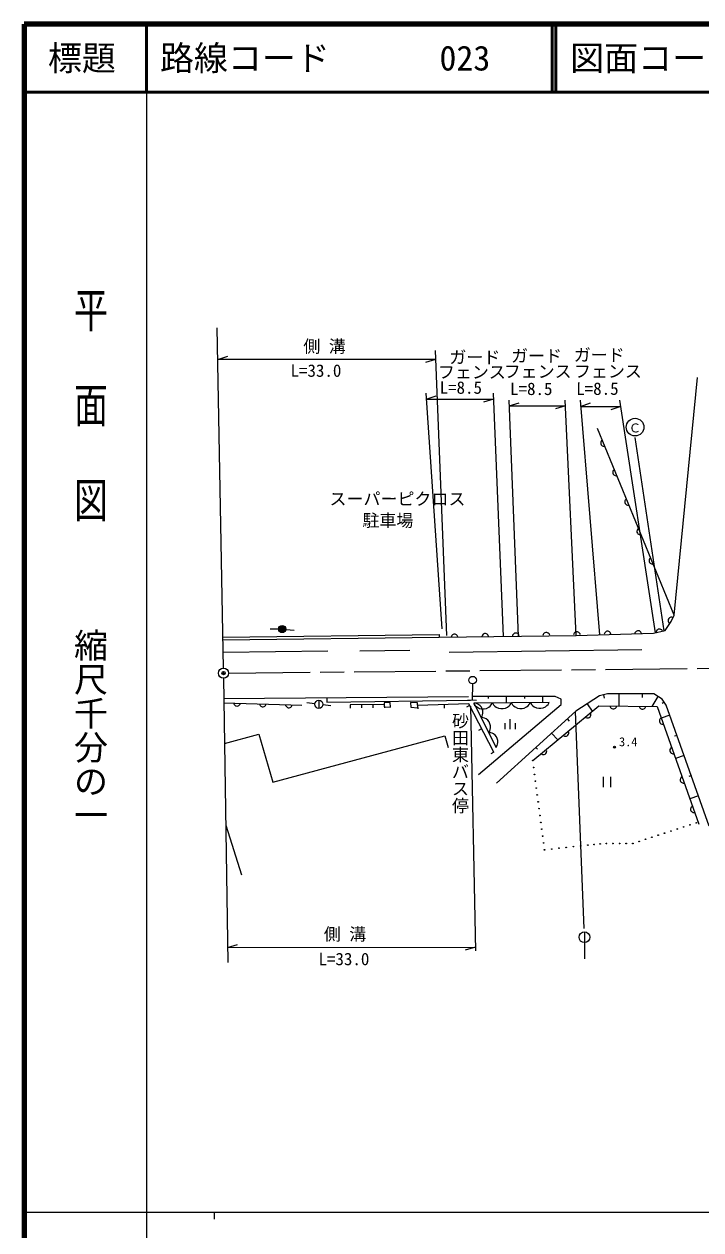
# Model space of a CAD drawing. Units: millimetres, scale not verified. Extents: x 40000 to 680000, y 20000 to 380000.
# Drawn here: x 40000 to 139626, y 202409 to 380000 of the extents above; entities that cross this region are included whole.
import ezdxf
from ezdxf.enums import TextEntityAlignment as Align

# ---------------------------------------------------------------- set-up
doc = ezdxf.new("R2010")
doc.units = ezdxf.units.MM
doc.header["$LTSCALE"] = 1000
doc.header["$PDMODE"] = 32
doc.header["$PDSIZE"] = 500
doc.linetypes.add('CHAIN', pattern=[18.5, 12, -1.5, 3.5, -1.5])
for name, color, linetype, lineweight in [('M-BGD', 7, 'Continuous', 25), ('M-BMK', 2, 'CHAIN', 13), ('M-BMK-OTRS', 5, 'Continuous', 25), ('M-STR-HTXT', 7, 'Continuous', 13), ('M-STR-STRC', 7, 'Continuous', 25), ('M-TTL', 2, 'Continuous', 140), ('M-TTL-BAND', 7, 'Continuous', 25), ('M-TTL-LINE', 7, 'Continuous', 50)]:
    doc.layers.add(name, color=color, linetype=linetype, lineweight=lineweight)
for name, color, linetype in [('M-BMK-HTXT', 7, 'Continuous'), ('M-BMK-SRVR', 3, 'Continuous'), ('M-OTRS', 6, 'Continuous'), ('M-TTL-TXT', 7, 'Continuous')]:
    doc.layers.add(name, color=color, linetype=linetype)
doc.styles.add('@ＭＳ ゴシック', font='')
doc.styles.add('@ＭＳ 明朝', font='')
doc.styles.add('ＭＳ ゴシック', font='')
doc.styles.get('@ＭＳ ゴシック').set_extended_font_data('@MS Gothic')
doc.styles.get('@ＭＳ 明朝').set_extended_font_data('@MS Mincho')
doc.styles.get('ＭＳ ゴシック').set_extended_font_data('MS Gothic')

# ---------------------------------------------------------------- blocks, each defined once
blk = doc.blocks.new('BUHIN95')
at = {"color": 3, "linetype": 'Continuous', "lineweight": 25}
for radius in [746, 22.5]:
    blk.add_circle((0, 0), radius, dxfattribs=at)

msp = doc.modelspace()

# ---------------------------------------------------------------- linework, layer by layer
at = {"layer": 'M-BGD'}
for p, q in [((135697, 292946), (139143, 327973)), ((135697, 292946), (124409, 320452)), ((124891, 318439), (124874, 318324)), ((124874, 318324), (124882, 318199)), ((124882, 318199), (124942, 318051)), ((124945, 318569), (124891, 318439)), ((124942, 318051), (125025, 317956)), ((125015, 318662), (124945, 318569)), ((125110, 318744), (125015, 318662)), ((125025, 317956), (125118, 317887)), ((125118, 317887), (125248, 317832)), ((125248, 317832), (125362, 317815)), ((125362, 317815), (125488, 317823)), ((126890, 314407), (126794, 314325)), ((126671, 314102), (126653, 313987)), ((126653, 313987), (126662, 313862)), ((126662, 313862), (126722, 313714)), ((126725, 314232), (126671, 314102)), ((126722, 313714), (126804, 313619)), ((126794, 314325), (126725, 314232)), ((126804, 313619), (126897, 313550)), ((126897, 313550), (127027, 313495)), ((127027, 313495), (127142, 313478)), ((127142, 313478), (127267, 313487)), ((128450, 309765), (128433, 309651)), ((128433, 309651), (128441, 309525)), ((128441, 309525), (128502, 309378)), ((128505, 309895), (128450, 309765)), ((128502, 309378), (128584, 309282)), ((128574, 309988), (128505, 309895)), ((128669, 310070), (128574, 309988)), ((128584, 309282), (128677, 309213)), ((128677, 309213), (128807, 309159)), ((128807, 309159), (128922, 309141)), ((128922, 309141), (129047, 309150)), ((130284, 305558), (130230, 305429)), ((130354, 305651), (130284, 305558)), ((130449, 305734), (130354, 305651)), ((130230, 305429), (130213, 305314)), ((130213, 305314), (130221, 305188)), ((130221, 305188), (130282, 305041)), ((130282, 305041), (130364, 304945)), ((130364, 304945), (130457, 304876)), ((130457, 304876), (130587, 304822)), ((130587, 304822), (130701, 304804)), ((130701, 304804), (130827, 304813)), ((132010, 301092), (131992, 300977)), ((131992, 300977), (132001, 300851)), ((132001, 300851), (132061, 300704)), ((132064, 301222), (132010, 301092)), ((132061, 300704), (132144, 300609)), ((132134, 301315), (132064, 301222)), ((132229, 301397), (132134, 301315)), ((132144, 300609), (132236, 300539)), ((132236, 300539), (132366, 300485)), ((132366, 300485), (132481, 300468)), ((132481, 300468), (132607, 300476)), ((134393, 290673), (135269, 292037)), ((134816, 292315), (134793, 292191)), ((134793, 292191), (134798, 292075)), ((134798, 292075), (134837, 291940)), ((134892, 292454), (134816, 292315)), ((134837, 291940), (134896, 291840)), ((134985, 292540), (134892, 292454)), ((134896, 291840), (134982, 291747)), ((135085, 292599), (134985, 292540)), ((135220, 292638), (135085, 292599)), ((135336, 292643), (135220, 292638)), ((135269, 292037), (135697, 292946)), ((135460, 292620), (135336, 292643)), ((69264, 289713), (101107, 290085)), ((69269, 289315), (101111, 289687)), ((77391, 290902), (76197, 290901)), ((78583, 290848), (79772, 290740)), ((101107, 290085), (101111, 289687)), ((101111, 289687), (121280, 289975)), ((102903, 289840), (102866, 289720)), ((102961, 289940), (102903, 289840)), ((103059, 290042), (102961, 289940)), ((103157, 290103), (103059, 290042)), ((103276, 290145), (103157, 290103)), ((103435, 290148), (103276, 290145)), ((103555, 290111), (103435, 290148)), ((103656, 290053), (103555, 290111)), ((103757, 289955), (103656, 290053)), ((103819, 289857), (103757, 289955)), ((103861, 289738), (103819, 289857)), ((107407, 289925), (107370, 289805)), ((107465, 290026), (107407, 289925)), ((107563, 290127), (107465, 290026)), ((107661, 290189), (107563, 290127)), ((107780, 290231), (107661, 290189)), ((107939, 290234), (107780, 290231)), ((108059, 290196), (107939, 290234)), ((108160, 290138), (108059, 290196)), ((108261, 290041), (108160, 290138)), ((108323, 289942), (108261, 290041)), ((108365, 289824), (108323, 289942)), ((111911, 290010), (111874, 289890)), ((111969, 290111), (111911, 290010)), ((112067, 290212), (111969, 290111)), ((112165, 290274), (112067, 290212)), ((112284, 290316), (112165, 290274)), ((112443, 290319), (112284, 290316)), ((112563, 290281), (112443, 290319)), ((112664, 290223), (112563, 290281)), ((112765, 290126), (112664, 290223)), ((112826, 290027), (112765, 290126)), ((112868, 289909), (112826, 290027)), ((116415, 290095), (116377, 289975)), ((116473, 290196), (116415, 290095)), ((116570, 290297), (116473, 290196)), ((116669, 290359), (116570, 290297)), ((116787, 290401), (116669, 290359)), ((116947, 290404), (116787, 290401)), ((117067, 290366), (116947, 290404)), ((117167, 290308), (117067, 290366)), ((117269, 290211), (117167, 290308)), ((117330, 290112), (117269, 290211)), ((117372, 289994), (117330, 290112)), ((120919, 290180), (120881, 290060)), ((120977, 290281), (120919, 290180)), ((121074, 290382), (120977, 290281)), ((121173, 290444), (121074, 290382)), ((121291, 290486), (121173, 290444)), ((121280, 289975), (132638, 290283)), ((121450, 290489), (121291, 290486)), ((121571, 290451), (121450, 290489)), ((121671, 290394), (121571, 290451)), ((121773, 290296), (121671, 290394)), ((121834, 290198), (121773, 290296)), ((121876, 290079), (121834, 290198)), ((125423, 290265), (125385, 290145)), ((125480, 290366), (125423, 290265)), ((125578, 290468), (125480, 290366)), ((125676, 290529), (125578, 290468)), ((125795, 290571), (125676, 290529)), ((125954, 290574), (125795, 290571)), ((126074, 290537), (125954, 290574)), ((126175, 290479), (126074, 290537)), ((126276, 290381), (126175, 290479)), ((126338, 290283), (126276, 290381)), ((126380, 290164), (126338, 290283)), ((129926, 290351), (129889, 290231)), ((129984, 290451), (129926, 290351)), ((130082, 290553), (129984, 290451)), ((130180, 290614), (130082, 290553)), ((130299, 290656), (130180, 290614)), ((130458, 290659), (130299, 290656)), ((130578, 290622), (130458, 290659)), ((130679, 290564), (130578, 290622)), ((130780, 290466), (130679, 290564)), ((130842, 290368), (130780, 290466)), ((130884, 290249), (130842, 290368)), ((132638, 290283), (134393, 290673)), ((133043, 290495), (133030, 290370)), ((133079, 290605), (133043, 290495)), ((133155, 290724), (133079, 290605)), ((133239, 290803), (133155, 290724)), ((133347, 290868), (133239, 290803)), ((133502, 290903), (133347, 290868)), ((133628, 290890), (133502, 290903)), ((133738, 290853), (133628, 290890)), ((133856, 290778), (133738, 290853)), ((133936, 290694), (133856, 290778)), ((134001, 290586), (133936, 290694)), ((89444, 287687), (96757, 287816)), ((102578, 287500), (130942, 287887)), ((69302, 287497), (84685, 287686)), ((106003, 282820), (105959, 280452)), ((105401, 280939), (69413, 280638)), ((84567, 280765), (84569, 280155)), ((118176, 280963), (106105, 280960)), ((108303, 280961), (108304, 280674)), ((110975, 280961), (110975, 280030)), ((113647, 280962), (113647, 280690)), ((116318, 280963), (116318, 280078)), ((119052, 280574), (118176, 280963)), ((124698, 281062), (121194, 278822)), ((125866, 281354), (124698, 281062)), ((125282, 281208), (125404, 280723)), ((132681, 281356), (125866, 281354)), ((127570, 281355), (127570, 279569)), ((130977, 281355), (130977, 280808)), ((133313, 280967), (132420, 279515)), ((133946, 280577), (132681, 281356)), ((69422, 280052), (80870, 279668)), ((70832, 280005), (70868, 279884)), ((70868, 279884), (70924, 279783)), ((70924, 279783), (71021, 279680)), ((71021, 279680), (71118, 279617)), ((71118, 279617), (71236, 279573)), ((71236, 279573), (71395, 279568)), ((71395, 279568), (71516, 279604)), ((71516, 279604), (71617, 279660)), ((71617, 279660), (71720, 279756)), ((71720, 279756), (71783, 279854)), ((71783, 279854), (71827, 279972)), ((74649, 279877), (74684, 279756)), ((74684, 279756), (74741, 279655)), ((74741, 279655), (74837, 279552)), ((74837, 279552), (74934, 279489)), ((74934, 279489), (75052, 279445)), ((75052, 279445), (75211, 279440)), ((75211, 279440), (75332, 279475)), ((75332, 279475), (75433, 279532)), ((75433, 279532), (75536, 279628)), ((75536, 279628), (75599, 279725)), ((75599, 279725), (75643, 279843)), ((78465, 279749), (78501, 279628)), ((78501, 279628), (78557, 279526)), ((78557, 279526), (78653, 279424)), ((78653, 279424), (78750, 279361)), ((78750, 279361), (78868, 279317)), ((78868, 279317), (79027, 279312)), ((79027, 279312), (79148, 279347)), ((79148, 279347), (79250, 279404)), ((79250, 279404), (79352, 279500)), ((79352, 279500), (79415, 279597)), ((79415, 279597), (79459, 279715)), ((82798, 279894), (81613, 280042)), ((83390, 280417), (83391, 279223)), ((83985, 279766), (85174, 279658)), ((84569, 280155), (105693, 280452)), ((93023, 279807), (87994, 279756)), ((87994, 279756), (87999, 279258)), ((89670, 279773), (89675, 279275)), ((91346, 279790), (91351, 279292)), ((93870, 280106), (93023, 280056)), ((93023, 280056), (93023, 279457)), ((93023, 279807), (93028, 279309)), ((93023, 279457), (93920, 279408)), ((93920, 279408), (93870, 280106)), ((96860, 280106), (96910, 279409)), ((97907, 280057), (96860, 280106)), ((96910, 279409), (97957, 279309)), ((97957, 279309), (97907, 280057)), ((105444, 279868), (97933, 279664)), ((97933, 279664), (97947, 279167)), ((101813, 279770), (101827, 279272)), ((105559, 279648), (105118, 279418)), ((105332, 280464), (106586, 280440)), ((109145, 272763), (105444, 279868)), ((106155, 279986), (106325, 279709)), ((117300, 280087), (106203, 279987)), ((106203, 279987), (109514, 273465)), ((106481, 279967), (106203, 279987)), ((106325, 279709), (106494, 279544)), ((106673, 279904), (106481, 279967)), ((106494, 279544), (106718, 279379)), ((106888, 279799), (106673, 279904)), ((106718, 279379), (107054, 279214)), ((106887, 269474), (119053, 279795)), ((107145, 279608), (106888, 279799)), ((107054, 279214), (107389, 279162)), ((107318, 279374), (107145, 279608)), ((107447, 279119), (107318, 279374)), ((107389, 279162), (107723, 279165)), ((107534, 278842), (107447, 279119)), ((107536, 278521), (107534, 278842)), ((107723, 279165), (108057, 279223)), ((108057, 279223), (108390, 279394)), ((108390, 279394), (108611, 279563)), ((108611, 279563), (108777, 279731)), ((108777, 279731), (108942, 280012)), ((108942, 280012), (109111, 279734)), ((109111, 279734), (109280, 279569)), ((109280, 279569), (109504, 279404)), ((109504, 279404), (109840, 279240)), ((121194, 278822), (109515, 268209)), ((109840, 279240), (110175, 279187)), ((110175, 279187), (110509, 279190)), ((110509, 279190), (110843, 279248)), ((110843, 279248), (111176, 279419)), ((111176, 279419), (111397, 279588)), ((111397, 279588), (111563, 279757)), ((111563, 279757), (111728, 280037)), ((111728, 280037), (111897, 279759)), ((111897, 279759), (112066, 279594)), ((112066, 279594), (112291, 279429)), ((112291, 279429), (112626, 279265)), ((112626, 279265), (112961, 279212)), ((112961, 279212), (113296, 279215)), ((113296, 279215), (113629, 279274)), ((113629, 279274), (113962, 279444)), ((113962, 279444), (114184, 279613)), ((114184, 279613), (114349, 279781)), ((114349, 279781), (114514, 280062)), ((114514, 280062), (114684, 279785)), ((114684, 279785), (114852, 279619)), ((114852, 279619), (115077, 279454)), ((114869, 271520), (124601, 279602)), ((115077, 279454), (115413, 279290)), ((115413, 279290), (115747, 279237)), ((115747, 279237), (116082, 279240)), ((116082, 279240), (116416, 279299)), ((116416, 279299), (116748, 279469)), ((116748, 279469), (116970, 279638)), ((116970, 279638), (117136, 279807)), ((117136, 279807), (117300, 280087)), ((119053, 279795), (119052, 280574)), ((122905, 279905), (123625, 278791)), ((124601, 279602), (133168, 279506)), ((126245, 279583), (126284, 279463)), ((126245, 279583), (126284, 279463)), ((126284, 279463), (126342, 279363)), ((126284, 279463), (126342, 279363)), ((126342, 279363), (126441, 279263)), ((126342, 279363), (126441, 279263)), ((126441, 279263), (126540, 279202)), ((126441, 279263), (126540, 279202)), ((126540, 279202), (126659, 279161)), ((126540, 279202), (126659, 279161)), ((126659, 279161), (126818, 279159)), ((126659, 279161), (126818, 279159)), ((126818, 279159), (126938, 279197)), ((126818, 279159), (126938, 279197)), ((126938, 279197), (127038, 279256)), ((126938, 279197), (127038, 279256)), ((127038, 279256), (127139, 279355)), ((127038, 279256), (127139, 279355)), ((127139, 279355), (127199, 279453)), ((127139, 279355), (127199, 279453)), ((127199, 279453), (127240, 279572)), ((127199, 279453), (127240, 279572)), ((130528, 279536), (130567, 279416)), ((130528, 279536), (130567, 279416)), ((130567, 279416), (130626, 279316)), ((130567, 279416), (130626, 279316)), ((130626, 279316), (130724, 279215)), ((130626, 279316), (130724, 279215)), ((130724, 279215), (130823, 279154)), ((130724, 279215), (130823, 279154)), ((130823, 279154), (130942, 279113)), ((130823, 279154), (130942, 279113)), ((130942, 279113), (131101, 279111)), ((130942, 279113), (131101, 279111)), ((131101, 279111), (131221, 279150)), ((131101, 279111), (131221, 279150)), ((131221, 279150), (131321, 279208)), ((131221, 279150), (131321, 279208)), ((131321, 279208), (131422, 279307)), ((131321, 279208), (131422, 279307)), ((131422, 279307), (131483, 279406)), ((131422, 279307), (131483, 279406)), ((131483, 279406), (131524, 279525)), ((131483, 279406), (131524, 279525)), ((133168, 279506), (139304, 262180)), ((134238, 280139), (133924, 279930)), ((134530, 279701), (133946, 280577)), ((140862, 261889), (134530, 279701)), ((107284, 277857), (107432, 278093)), ((107573, 277837), (107284, 277857)), ((107432, 278093), (107495, 278286)), ((107495, 278286), (107536, 278521)), ((107774, 277771), (107573, 277837)), ((107997, 277662), (107774, 277771)), ((108266, 277463), (107997, 277662)), ((108445, 277219), (108266, 277463)), ((108580, 276953), (108445, 277219)), ((110776, 277048), (110776, 276153)), ((111522, 277646), (111522, 276153)), ((112269, 277049), (112269, 276153)), ((119951, 277693), (120255, 277359)), ((122596, 277937), (122703, 277870)), ((122596, 277937), (122703, 277870)), ((122703, 277870), (122813, 277832)), ((122703, 277870), (122813, 277832)), ((122813, 277832), (122953, 277819)), ((122813, 277832), (122953, 277819)), ((122953, 277819), (123068, 277837)), ((122953, 277819), (123068, 277837)), ((123068, 277837), (123185, 277882)), ((123068, 277837), (123185, 277882)), ((123185, 277882), (123307, 277984)), ((123185, 277882), (123307, 277984)), ((123307, 277984), (123374, 278091)), ((123307, 277984), (123374, 278091)), ((123408, 278455), (123362, 278573)), ((123408, 278455), (123362, 278573)), ((123374, 278091), (123412, 278200)), ((123374, 278091), (123412, 278200)), ((123425, 278341), (123408, 278455)), ((123425, 278341), (123408, 278455)), ((123412, 278200), (123425, 278341)), ((123412, 278200), (123425, 278341)), ((133535, 277516), (133512, 277402)), ((133512, 277402), (133514, 277276)), ((133514, 277276), (133567, 277126)), ((133595, 277643), (133535, 277516)), ((133567, 277126), (133645, 277027)), ((133669, 277732), (133595, 277643)), ((133769, 277810), (133669, 277732)), ((135058, 278217), (133785, 277764)), ((69507, 274063), (74540, 275406)), ((74540, 275406), (76610, 268349)), ((107352, 276205), (106911, 275975)), ((108410, 275639), (108565, 275885)), ((108688, 275620), (108410, 275639)), ((108565, 275885), (108630, 276086)), ((108671, 276664), (108580, 276953)), ((108630, 276086), (108673, 276331)), ((108673, 276331), (108671, 276664)), ((108881, 275557), (108688, 275620)), ((109095, 275451), (108881, 275557)), ((109353, 275260), (109095, 275451)), ((117629, 275582), (118546, 274573)), ((119941, 275188), (120063, 275290)), ((119941, 275188), (120063, 275290)), ((120063, 275290), (120130, 275397)), ((120063, 275290), (120130, 275397)), ((120163, 275761), (120118, 275879)), ((120163, 275761), (120118, 275879)), ((120130, 275397), (120168, 275507)), ((120130, 275397), (120168, 275507)), ((120181, 275647), (120163, 275761)), ((120181, 275647), (120163, 275761)), ((120168, 275507), (120181, 275647)), ((120168, 275507), (120181, 275647)), ((133645, 277027), (133734, 276953)), ((133734, 276953), (133861, 276892)), ((133861, 276892), (133975, 276869)), ((133975, 276869), (134101, 276871)), ((76610, 268349), (101918, 275169)), ((101918, 275169), (102405, 273466)), ((109525, 275027), (109353, 275260)), ((109492, 273510), (109640, 273746)), ((109655, 274771), (109525, 275027)), ((109640, 273746), (109703, 273938)), ((109742, 274494), (109655, 274771)), ((109703, 273938), (109744, 274173)), ((109744, 274173), (109742, 274494)), ((119352, 275243), (119459, 275176)), ((119352, 275243), (119459, 275176)), ((119459, 275176), (119569, 275138)), ((119459, 275176), (119569, 275138)), ((119569, 275138), (119709, 275125)), ((119569, 275138), (119709, 275125)), ((119709, 275125), (119823, 275143)), ((119709, 275125), (119823, 275143)), ((119823, 275143), (119941, 275188)), ((119823, 275143), (119941, 275188)), ((136113, 275248), (135730, 275112)), ((109145, 272763), (108704, 272533)), ((115306, 273471), (115553, 273200)), ((116108, 272549), (116215, 272483)), ((116108, 272549), (116215, 272483)), ((116215, 272483), (116324, 272444)), ((116215, 272483), (116324, 272444)), ((116324, 272444), (116464, 272431)), ((116324, 272444), (116464, 272431)), ((116464, 272431), (116579, 272449)), ((116464, 272431), (116579, 272449)), ((116579, 272449), (116696, 272494)), ((116579, 272449), (116696, 272494)), ((116696, 272494), (116819, 272596)), ((116696, 272494), (116819, 272596)), ((116819, 272596), (116885, 272703)), ((116819, 272596), (116885, 272703)), ((116919, 273067), (116873, 273185)), ((116919, 273067), (116873, 273185)), ((116885, 272703), (116924, 272813)), ((116885, 272703), (116924, 272813)), ((116937, 272953), (116919, 273067)), ((116937, 272953), (116919, 273067)), ((116924, 272813), (116937, 272953)), ((116924, 272813), (116937, 272953)), ((135069, 273184), (135046, 273070)), ((135046, 273070), (135048, 272945)), ((135048, 272945), (135102, 272794)), ((135130, 273311), (135069, 273184)), ((135102, 272794), (135179, 272695)), ((135204, 273401), (135130, 273311)), ((135179, 272695), (135268, 272621)), ((135303, 273478), (135204, 273401)), ((135268, 272621), (135396, 272561)), ((135396, 272561), (135509, 272538)), ((135509, 272538), (135635, 272540)), ((137169, 272279), (135889, 271824)), ((125221, 269131), (125221, 267638)), ((126356, 267639), (126356, 269131)), ((136603, 268853), (136580, 268739)), ((136580, 268739), (136583, 268613)), ((136583, 268613), (136636, 268463)), ((136664, 268980), (136603, 268853)), ((136636, 268463), (136713, 268364)), ((136738, 269069), (136664, 268980)), ((136713, 268364), (136803, 268290)), ((136837, 269146), (136738, 269069)), ((136803, 268290), (136930, 268229)), ((136930, 268229), (137043, 268206)), ((137043, 268206), (137169, 268208)), ((138224, 269310), (137839, 269174)), ((139279, 266342), (137992, 265884)), ((138198, 264648), (138137, 264521)), ((138272, 264738), (138198, 264648)), ((138371, 264815), (138272, 264738)), ((138137, 264521), (138114, 264407)), ((138114, 264407), (138117, 264281)), ((138117, 264281), (138170, 264131)), ((138170, 264131), (138247, 264032)), ((138247, 264032), (138337, 263958)), ((138337, 263958), (138464, 263898)), ((138464, 263898), (138578, 263875)), ((138578, 263875), (138703, 263877)), ((69680, 262017), (71989, 254720))]:
    msp.add_line(p, q, dxfattribs=at)
for centre, radius in [((77988, 290902), 525), ((77988, 290902), 454), ((77988, 290902), 382), ((77988, 290902), 310), ((77988, 290902), 239), ((77988, 290902), 167), ((77988, 290902), 95.5), ((77988, 290902), 23.9), ((106014, 283377), 557), ((83391, 279820), 597), ((126895, 273511), 149), ((126895, 273511), 89.6), ((126895, 273511), 29.9), ((114869, 271520), 49.8), ((115002, 270510), 49.8), ((115135, 269500), 49.8), ((115269, 268489), 49.8), ((115402, 267479), 49.8), ((115535, 266469), 49.8), ((115669, 265459), 49.8), ((115802, 264449), 49.8), ((115935, 263439), 49.8), ((116069, 262428), 49.8), ((116202, 261418), 49.8), ((135214, 261149), 49.8), ((136148, 261453), 49.8), ((137083, 261757), 49.8), ((138017, 262061), 49.8), ((138952, 262365), 49.8), ((116335, 260408), 49.8), ((116469, 259398), 49.8), ((124805, 259246), 49.8), ((125713, 259324), 49.8), ((126687, 259325), 49.8), ((127660, 259325), 49.8), ((128634, 259325), 49.8), ((129607, 259325), 49.8), ((130542, 259629), 49.8), ((131476, 259933), 49.8), ((132410, 260237), 49.8), ((133345, 260541), 49.8), ((134279, 260845), 49.8), ((116602, 258388), 49.8), ((117666, 258505), 49.8), ((118731, 258622), 49.8), ((119795, 258739), 49.8), ((120859, 258856), 49.8), ((121923, 258973), 49.8), ((122988, 259090), 49.8), ((123896, 259168), 49.8)]:
    msp.add_circle(centre, radius, dxfattribs=at)
at = {"layer": 'M-BMK'}
msp.add_line((70105, 284422), (168104, 285379), dxfattribs=at)
at = {"layer": 'M-BMK-OTRS'}
for p, q in [((69345, 285161), (68423, 335245)), ((69370, 283669), (69970, 241776))]:
    msp.add_line(p, q, dxfattribs=at)
at = {"layer": 'M-OTRS'}
msp.add_point((69360, 284419), dxfattribs=at)
at = {"layer": 'M-STR-HTXT'}
for p, q in [((68525, 330620), (70006, 331080)), ((100577, 330627), (68525, 330620)), ((100577, 330627), (99096, 330167)), ((100526, 331922), (102203, 289977)), ((99127, 325658), (101497, 290959)), ((99188, 324768), (100665, 325239)), ((110547, 289823), (109076, 325660)), ((99188, 324768), (109112, 324770)), ((109112, 324770), (107622, 324342)), ((111366, 324611), (112740, 289855)), ((111398, 323800), (112890, 324221)), ((111398, 323800), (119704, 323802)), ((119704, 323802), (118227, 323330)), ((121274, 289977), (119667, 324613)), ((121842, 324613), (124688, 290069)), ((121918, 323688), (127845, 323689)), ((121919, 323667), (123374, 324205)), ((127845, 323689), (126373, 323201)), ((132947, 290348), (127703, 324615)), ((105705, 279548), (106443, 243516)), ((69944, 244019), (71433, 244455)), ((69944, 244019), (106433, 244027)), ((106433, 244027), (104945, 243591))]:
    msp.add_line(p, q, dxfattribs=at)
at = {"layer": 'M-STR-STRC'}
for p, q in [((129917, 319128), (134186, 290623)), ((121135, 278746), (122389, 246806)), ((122489, 246312), (122490, 242330))]:
    msp.add_line(p, q, dxfattribs=at)
for centre, radius in [((129940, 320642), 1299), ((122489, 245516), 796)]:
    msp.add_circle(centre, radius, dxfattribs=at)
at = {"layer": 'M-TTL'}
for p, q in [((40000, 380000), (40000, 20000)), ((680000, 380000), (40000, 380000))]:
    msp.add_line(p, q, dxfattribs=at)
at = {"layer": 'M-TTL-BAND'}
for p, q in [((58000, 370000), (58000, 20000)), ((40000, 205000), (579000, 205000)), ((68000, 205000), (68000, 204000))]:
    msp.add_line(p, q, dxfattribs=at)
at = {"layer": 'M-TTL-LINE'}
for p, q in [((58000, 380000), (58000, 370000)), ((117750, 380000), (117750, 370000)), ((118250, 380000), (118250, 370000)), ((40000, 370000), (680000, 370000))]:
    msp.add_line(p, q, dxfattribs=at)

# ---------------------------------------------------------------- block references
at = {"layer": 'M-BMK-SRVR', "rotation": 15.973}
msp.add_blockref('BUHIN95', (69359, 284415), dxfattribs=at)

# ---------------------------------------------------------------- texts
at = {"layer": 'M-BGD', "style": 'ＭＳ ゴシック'}
msp.add_text('3.4', height=1320, rotation=359.973, dxfattribs=at).set_placement((127585, 273247), align=Align.BOTTOM_LEFT)
at = {"layer": 'M-BMK-HTXT'}
for s, rotation, style, p in [('スーパーピクロス', 359.973, 'ＭＳ ゴシック', (84956, 308613)), ('駐車場', 359.973, 'ＭＳ ゴシック', (89800, 305431)), ('砂田東バス停', 269.973, '@ＭＳ 明朝', (102743, 278664))]:
    msp.add_text(s, height=1833, rotation=rotation, dxfattribs=dict(at, style=style)).set_placement(p, align=Align.BOTTOM_LEFT)
at = {"layer": 'M-STR-HTXT', "style": 'ＭＳ ゴシック'}
for s, p in [('側 溝', (81103, 331082)), ('ガード', (111679, 329675)), ('ガード', (120915, 329813)), ('ガード', (102597, 329472)), ('L=33.0', (79216, 327507)), ('フェンス', (100913, 327281)), ('フェンス', (110601, 327383)), ('フェンス', (120940, 327407)), ('L=8.5', (101166, 325006)), ('L=8.5', (111545, 324822)), ('L=8.5', (121278, 324846)), ('側 溝', (84118, 244502)), ('L=33.0', (83337, 240843))]:
    msp.add_text(s, height=1833, rotation=359.973, dxfattribs=at).set_placement(p, align=Align.BOTTOM_LEFT)
at = {"layer": 'M-STR-STRC', "style": 'ＭＳ ゴシック'}
msp.add_text('Ｃ', height=1320, rotation=359.973, dxfattribs=at).set_placement((129017, 319463), align=Align.BOTTOM_LEFT)
at = {"layer": 'M-TTL-BAND', "style": '@ＭＳ ゴシック', "width": 1.4}
msp.add_text('平  面  図', height=3666, rotation=270, dxfattribs=at).set_placement((49777, 306475), align=Align.MIDDLE_RIGHT)
at = {"layer": 'M-TTL-BAND', "style": '@ＭＳ ゴシック'}
msp.add_text('縮尺千分の一', height=3666, rotation=270, dxfattribs=at).set_placement((49777, 261030), align=Align.MIDDLE_RIGHT)
at = {"layer": 'M-TTL-TXT', "style": 'ＭＳ ゴシック'}
msp.add_text('標題', height=3666, dxfattribs=at).set_placement((48500, 375000), align=Align.MIDDLE_CENTER)
for s, p in [('路線コード', (60000, 375000)), ('023', (101142, 375000)), ('図面コード', (120380, 375000))]:
    msp.add_text(s, height=3666, dxfattribs=at).set_placement(p, align=Align.MIDDLE_LEFT)

doc.saveas('drawing.dxf')
